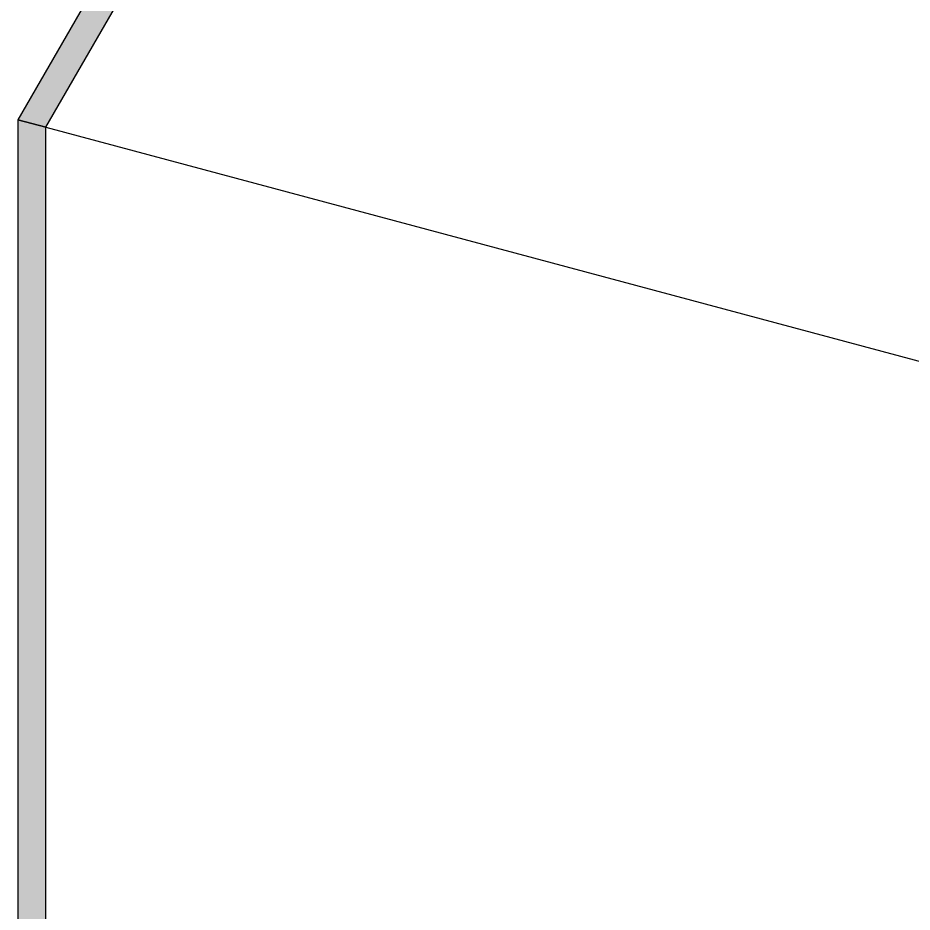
# Model space of a CAD drawing. Header units: millimetres. Extents: x 1147.5 to 1224.1, y 2097.1 to 2139.6.
# Drawn here: x 1215.32 to 1215.834, y 2106.543 to 2107.058 of the extents above; entities that cross this region are included whole.
import ezdxf

# ---------------------------------------------------------------- set-up
doc = ezdxf.new("R2010")
doc.units = ezdxf.units.MM
for name, color, linetype in [('Cubierta_BackgroundLines', 4, 'Continuous'), ('Cubierta_IntersectionBoundary', 4, 'Continuous'), ('Cubierta_IntersectionFill', 4, 'Continuous')]:
    doc.layers.add(name, color=color, linetype=linetype)

msp = doc.modelspace()

# ---------------------------------------------------------------- hatches: boundary and pattern name
at = {"layer": 'Cubierta_IntersectionFill', "linetype": 'Continuous', "extrusion": (0, 0, -1)}
h = msp.add_hatch(color=8, dxfattribs=at)
h.paths.add_polyline_path([(-1215.95817, 2108.10502), (-1215.97664, 2108.10502), (-1215.33557, 2106.99466), (-1215.31957, 2106.99895)])
h.paths.add_polyline_path([(-1217.0325, 2108.10502), (-1217.05097, 2108.10502), (-1216.26597, 2106.74536), (-1216.24997, 2106.74965)])
h = msp.add_hatch(color=8, dxfattribs=at)
h.paths.add_polyline_path([(-1215.31957, 2106.99895), (-1215.33557, 2106.99466), (-1215.33557, 2106.02895), (-1215.31957, 2106.02895)])
h.paths.add_polyline_path([(-1216.24997, 2106.74965), (-1216.26597, 2106.74536), (-1216.26597, 2106.02895), (-1216.24997, 2106.02895)])

# ---------------------------------------------------------------- linework, layer by layer
at = {"layer": 'Cubierta_BackgroundLines', "linetype": 'Continuous', "extrusion": (0, 1, 0)}
for p, q in [((1215.95817, 2108.10502), (1215.31957, 2106.99895)), ((1215.33557, 2106.99466), (1215.97664, 2108.10502)), ((1215.31957, 2106.99895), (1215.31957, 2106.02895)), ((1215.33557, 2106.99466), (1215.31957, 2106.99895)), ((1215.33557, 2106.99466), (1216.24997, 2106.74965)), ((1215.33557, 2106.02895), (1215.33557, 2106.99466))]:
    msp.add_line(p, q, dxfattribs=at)
at = {"layer": 'Cubierta_IntersectionBoundary', "linetype": 'Continuous', "extrusion": (0, 0, -1)}
for p, q in [((1215.95817, 2108.10502), (1215.31957, 2106.99895)), ((1215.33557, 2106.99466), (1215.97664, 2108.10502)), ((1215.31957, 2106.99895), (1215.33557, 2106.99466)), ((1215.31957, 2106.99895), (1215.31957, 2106.02895)), ((1215.33557, 2106.02895), (1215.33557, 2106.99466))]:
    msp.add_line(p, q, dxfattribs=at)

doc.saveas('drawing.dxf')
